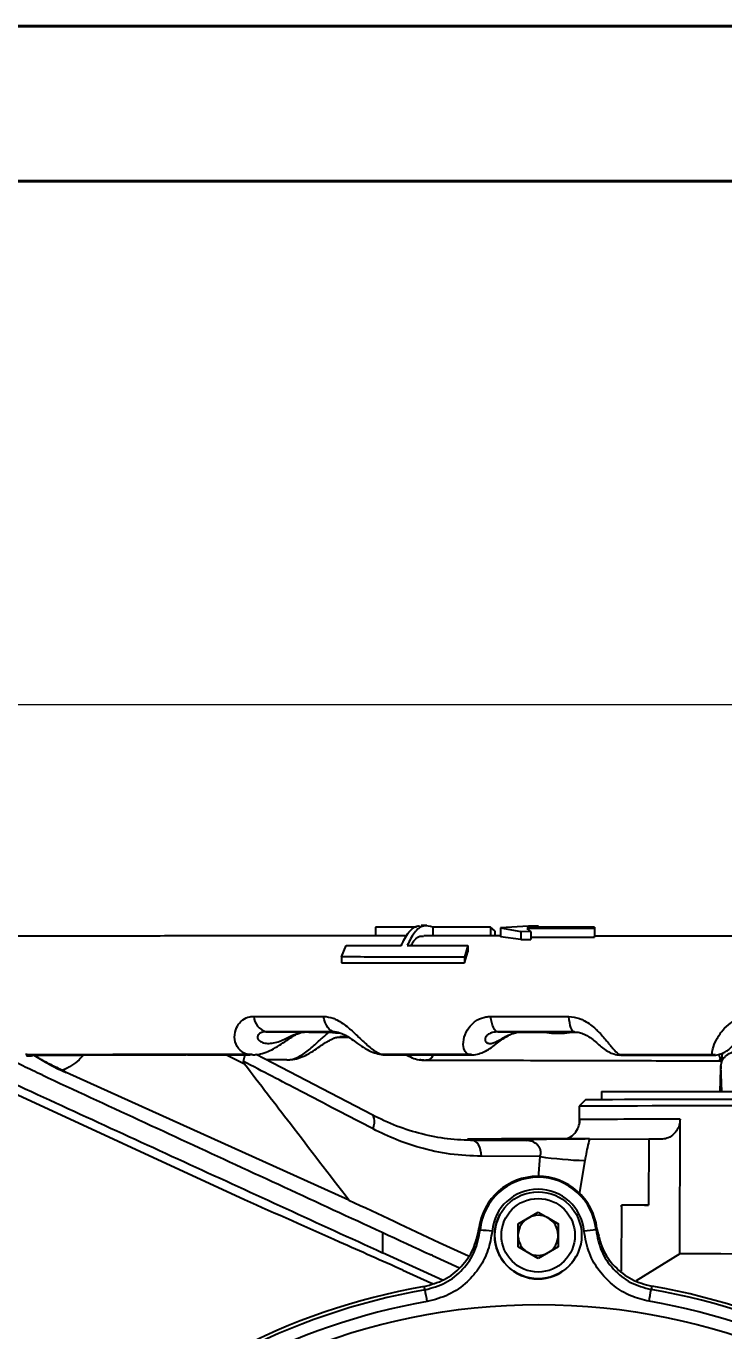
# Model space of a CAD drawing. Header units: millimetres. Extents: x 2451 to 4400, y 944 to 2322.
# Drawn here: x 2953.3 to 3057.7, y 2127.1 to 2322.4 of the extents above; entities that cross this region are included whole.
import ezdxf

# ---------------------------------------------------------------- set-up
doc = ezdxf.new("R2010")
doc.units = ezdxf.units.MM
for name, color, linetype, lineweight in [('AM_BOR', 7, 'Continuous', 50), ('标注', 3, 'Continuous', 13), ('粗实线', 7, 'Continuous', 40)]:
    doc.layers.add(name, color=color, linetype=linetype, lineweight=lineweight)
doc.styles.add('SLDTEXTSTYLE1', font='txt.shx', dxfattribs={"width": 0.7, "bigfont": 'gbcbig.shx'})
doc.dimstyles.new('SLDDIMSTYLE12$0', dxfattribs={"dimtxt": 12, "dimasz": 10, "dimexe": 0, "dimexo": 0.0625, "dimgap": 0.875, "dimtad": 1, "dimdec": 1, "dimlfac": 1.8, "dimrnd": 1e-09, "dimzin": 12, "dimdsep": 46, "dimtxsty": 'SLDTEXTSTYLE1', "dimcen": 0.09, "dimdle": 8.16, "dimclrd": 3, "dimclre": 3, "dimadec": 0, "dimazin": 3, "dimtfac": 1, "dimtdec": 1, "dimtofl": 0, "dimtmove": 0, "dimatfit": 3, "dimfxl": 0, "dimfrac": 2, "dimtolj": 1, "dimlwd": 5, "dimlwe": 5, "dimarcsym": 0})

# ---------------------------------------------------------------- blocks, each defined once
blk = doc.blocks.new('rA3')
at = {"layer": '粗实线'}
for p, q in [((753.384, 421.26), (333.384, 421.26)), ((748.384, 416.26), (358.384, 416.26))]:
    blk.add_line(p, q, dxfattribs=at)
blk = doc.blocks.new('*D53')
at = {"layer": 'Defpoints', "color": 0, "transparency": 16777216}
for p in [(3222.58, 2220.84), (2919.52, 2175.61), (3222.58, 2175.61)]:
    blk.add_point(p, dxfattribs=at)
at = {"layer": '标注', "color": 3, "lineweight": 5, "transparency": 16777216}
blk.add_line((2919.52, 2175.67), (2919.52, 2220.84), dxfattribs=at)
at = {"layer": '标注', "color": 3, "linetype": 'Continuous', "lineweight": 5, "transparency": 16777216}
for p, q in [((2929.52, 2220.84), (3212.58, 2220.84)), ((3222.58, 2175.67), (3222.58, 2220.84))]:
    blk.add_line(p, q, dxfattribs=at)
at = {"layer": '标注', "color": 3, "transparency": 16777216}
for points in [[(2929.52, 2222.51), (2929.52, 2219.17), (2919.52, 2220.84)], [(3212.58, 2222.51), (3212.58, 2219.17), (3222.58, 2220.84)]]:
    blk.add_solid(points, dxfattribs=at)
at = {"layer": '标注', "color": 0, "transparency": 16777216, "insert": (3071.05, 2226.72), "char_height": 10, "attachment_point": 5, "style": 'SLDTEXTSTYLE1'}
blk.add_mtext('\\A1;300', dxfattribs=at)

msp = doc.modelspace()

# ---------------------------------------------------------------- linework, layer by layer
at = {"color": 7, "linetype": 'Continuous', "lineweight": 25}
for p, q in [((3005.585, 2187.509), (3005.583, 2186.191)), ((3011.717, 2187.51), (3005.585, 2187.509)), ((3014.147, 2187.51), (3014.145, 2186.188)), ((3022.78, 2187.508), (3014.147, 2187.51)), ((3022.78, 2187.508), (3022.778, 2186.182)), ((3023.428, 2186.944), (3022.78, 2187.508)), ((3024.284, 2187.402), (3024.282, 2186.074)), ((3028.45, 2187.674), (3024.284, 2187.402)), ((3024.284, 2187.402), (3027.308, 2186.83)), ((3028.255, 2187.533), (3029.953, 2187.673)), ((3038.355, 2187.518), (3028.255, 2187.533)), ((3029.953, 2187.673), (3028.45, 2187.674)), ((3038.355, 2187.518), (3038.332, 2187.27)), ((3038.355, 2187.518), (3038.352, 2186.132)), ((3023.428, 2186.944), (3023.427, 2186.182)), ((3027.305, 2185.66), (3024.282, 2186.074)), ((3027.308, 2186.83), (3027.305, 2185.66)), ((3027.305, 2185.66), (3028.813, 2185.659)), ((3028.815, 2186.828), (3027.308, 2186.83)), ((3028.232, 2187.288), (3028.231, 2187.279)), ((3028.231, 2187.279), (3028.815, 2186.828)), ((3028.232, 2187.288), (3028.232, 2187.278)), ((3038.332, 2187.27), (3028.232, 2187.288)), ((3028.815, 2186.828), (3028.813, 2185.659)), ((3028.813, 2186.001), (3038.329, 2185.988)), ((3038.332, 2187.27), (3038.329, 2185.988)), ((3038.329, 2185.988), (3038.352, 2186.132)), ((3000.523, 2183.047), (3001.185, 2184.781)), ((3001.185, 2184.781), (3009.426, 2184.763)), ((3010.322, 2184.761), (3019.421, 2184.742)), ((3018.913, 2182.149), (3019.419, 2183.817)), ((3019.421, 2184.742), (3018.914, 2182.99)), ((3019.421, 2184.742), (3019.419, 2183.817)), ((3000.523, 2183.047), (3000.521, 2182.158)), ((3018.914, 2182.99), (3018.913, 2182.149)), ((2989.244, 2171.849), (2994.978, 2171.813)), ((2998.655, 2171.806), (2999.589, 2171.675)), ((2999.589, 2171.675), (3000.29, 2171.675)), ((3023.866, 2171.838), (3027.289, 2171.802)), ((3030.859, 2171.792), (3031.913, 2171.66)), ((3033.881, 2171.658), (3034.939, 2171.788)), ((3034.939, 2171.788), (3035.614, 2171.789)), ((3031.913, 2171.66), (3033.881, 2171.658)), ((2953.466, 2168.261), (2954.095, 2168.263)), ((2953.99, 2168.381), (2954.095, 2168.263)), ((2985.994, 2166.996), (2983.216, 2168.388)), ((2986.971, 2168.469), (2986.576, 2168.442)), ((2986.63, 2168.432), (2986.971, 2168.469)), ((2987.142, 2168.428), (2986.63, 2168.432)), ((3005.067, 2159.4), (2987.75, 2168.432)), ((3006.291, 2168.47), (3006.716, 2168.436)), ((3006.672, 2168.445), (3006.291, 2168.47)), ((3019.517, 2168.44), (3006.672, 2168.445)), ((3006.716, 2168.436), (3019.544, 2168.431)), ((3006.716, 2168.436), (3007.141, 2168.43)), ((3019.93, 2168.463), (3019.517, 2168.44)), ((3019.544, 2168.431), (3019.93, 2168.463)), ((3019.871, 2168.424), (3019.544, 2168.431)), ((3041.7, 2168.442), (3042.123, 2168.411)), ((3042.103, 2168.42), (3041.7, 2168.442)), ((3042.123, 2168.411), (3042.325, 2168.403)), ((3056.4, 2168.422), (3055.986, 2168.401)), ((3055.99, 2168.393), (3056.4, 2168.422)), ((3056.079, 2168.384), (3055.99, 2168.393)), ((3056.997, 2167.809), (3057.427, 2167.532)), ((3057.452, 2168.63), (3057.298, 2167.043)), ((2958.776, 2165.981), (2959.317, 2165.738)), ((2958.835, 2166.08), (2959.317, 2165.737)), ((2992.318, 2167.644), (2989.236, 2167.656)), ((3012.213, 2167.645), (3012.819, 2167.575)), ((3012.719, 2167.605), (3012.967, 2167.585)), ((3057.158, 2162.889), (3057.233, 2166.323)), ((3057.414, 2162.889), (3057.251, 2166.741)), ((2985.987, 2146.705), (2944.551, 2165.798)), ((3001.602, 2146.66), (2959.317, 2165.737)), ((3039.409, 2162.889), (3039.409, 2161.721)), ((3039.409, 2162.889), (3073.73, 2162.889)), ((3036.043, 2160.689), (3036.038, 2158.017)), ((3037.045, 2161.687), (3036.043, 2160.689)), ((3051.113, 2138.586), (3051.151, 2158.751)), ((3028.938, 2155.66), (3028.592, 2155.539)), ((3037.579, 2155.803), (3046.464, 2155.771)), ((3046.464, 2155.771), (3046.446, 2145.889)), ((3048.294, 2155.761), (3046.464, 2155.768)), ((3030.205, 2153.17), (3021.43, 2153.204)), ((3029.963, 2150.048), (3030.205, 2153.17)), ((3036.907, 2152.583), (3036.044, 2147.52)), ((3024.215, 2144.5), (3024.203, 2144.478)), ((3026.914, 2143.108), (3029.909, 2144.849)), ((3028.405, 2143.966), (3029.902, 2144.837)), ((3029.902, 2144.837), (3029.909, 2144.849)), ((3029.902, 2144.837), (3031.405, 2143.976)), ((3029.909, 2144.849), (3032.914, 2143.127)), ((3042.363, 2145.904), (3042.345, 2135.999)), ((3046.446, 2145.889), (3042.363, 2145.904)), ((3042.363, 2145.655), (3042.395, 2145.901)), ((3045.827, 2145.889), (3046.446, 2145.889)), ((3026.925, 2139.644), (3026.914, 2143.108)), ((3026.915, 2143.099), (3028.405, 2143.966)), ((3031.405, 2143.976), (3032.908, 2143.114)), ((3032.908, 2143.114), (3032.914, 2143.127)), ((3032.908, 2143.114), (3032.913, 2141.382)), ((3032.914, 2143.127), (3032.925, 2139.663)), ((3038.791, 2142.093), (3038.699, 2142.386)), ((3006.658, 2141.804), (3006.621, 2138.781)), ((3032.913, 2141.382), (3032.918, 2139.659)), ((3006.615, 2138.782), (3006.621, 2138.781)), ((3015.593, 2134.668), (3006.615, 2138.782)), ((3029.931, 2137.921), (3026.925, 2139.644)), ((3032.925, 2139.663), (3029.931, 2137.921)), ((3051.113, 2138.586), (3044.581, 2134.573)), ((3014.129, 2138.346), (3013.892, 2138.459)), ((3014.129, 2138.346), (3018.143, 2136.503)), ((3035.61, 2138.242), (3035.622, 2138.264)), ((3009.691, 2136.161), (3013.875, 2134.284)), ((3013.875, 2134.284), (3014.148, 2134.166))]:
    msp.add_line(p, q, dxfattribs=at)
at = {"color": 7, "linetype": 'Continuous', "lineweight": 25, "flags": 128}
for points in [[(2987.407, 2174.154), (2988.68, 2174.155), (2989.962, 2174.155), (2991.252, 2174.155), (2992.55, 2174.155), (2993.856, 2174.155), (2995.17, 2174.155), (2996.492, 2174.155), (2997.821, 2174.155)], [(2999.429, 2171.85), (2999.17, 2171.892), (2998.917, 2172.014), (2998.676, 2172.214), (2998.451, 2172.486), (2998.25, 2172.824), (2998.075, 2173.221), (2997.931, 2173.668), (2997.821, 2174.155)], [(3022.808, 2174.143), (3024.255, 2174.141), (3025.706, 2174.14), (3027.162, 2174.139), (3028.623, 2174.137), (3030.088, 2174.136), (3031.557, 2174.134), (3033.03, 2174.133), (3034.507, 2174.131)], [(3023.866, 2171.838), (3023.695, 2171.88), (3023.528, 2172.002), (3023.369, 2172.202), (3023.222, 2172.474), (3023.089, 2172.812), (3022.974, 2173.209), (3022.88, 2173.656), (3022.808, 2174.143)], [(3035.306, 2171.827), (3035.177, 2171.869), (3035.051, 2171.991), (3034.931, 2172.191), (3034.819, 2172.463), (3034.719, 2172.801), (3034.632, 2173.198), (3034.561, 2173.645), (3034.507, 2174.131)], [(2999.429, 2171.85), (2998.129, 2171.85), (2996.837, 2171.85), (2995.552, 2171.85), (2994.274, 2171.85), (2993.005, 2171.85), (2991.743, 2171.85), (2990.489, 2171.85), (2989.244, 2171.849)], [(2999.769, 2171.806), (2999.556, 2171.806), (2999.105, 2171.806), (2998.655, 2171.806)], [(3035.306, 2171.827), (3033.862, 2171.828), (3032.421, 2171.83), (3030.985, 2171.831), (3029.552, 2171.833), (3028.124, 2171.834), (3026.7, 2171.835), (3025.28, 2171.837), (3023.866, 2171.838)], [(3034.939, 2171.788), (3034.427, 2171.789), (3033.916, 2171.789), (3033.405, 2171.79), (3032.895, 2171.79), (3032.385, 2171.791), (3031.876, 2171.791), (3031.367, 2171.792), (3030.859, 2171.792)], [(3000.111, 2171.034), (3001.395, 2171.029), (3001.517, 2171.029)], [(3037.045, 2161.687), (3037.146, 2161.695), (3037.595, 2161.705), (3038.398, 2161.714), (3039.546, 2161.722), (3041.028, 2161.729), (3042.828, 2161.735), (3044.926, 2161.74), (3047.301, 2161.744), (3049.927, 2161.746), (3052.776, 2161.747), (3055.818, 2161.747), (3059.022, 2161.745)], [(3005.231, 2157.297), (3005.36, 2157.745), (3005.433, 2158.17), (3005.446, 2158.557), (3005.399, 2158.89), (3005.295, 2159.159), (3005.136, 2159.351), (3005.068, 2159.4)], [(3021.43, 2153.204), (3021.39, 2153.683), (3021.303, 2154.139), (3021.171, 2154.557), (3020.999, 2154.92), (3020.794, 2155.217), (3020.561, 2155.437), (3020.311, 2155.572), (3020.051, 2155.617)], [(3020.051, 2155.617), (3024.569, 2155.599), (3028.118, 2155.585)], [(3090.798, 2138.512), (3087.807, 2138.523), (3084.646, 2138.534), (3081.346, 2138.544), (3077.942, 2138.553), (3074.466, 2138.561), (3070.955, 2138.569), (3067.445, 2138.575), (3063.969, 2138.579), (3060.565, 2138.583), (3057.265, 2138.585), (3054.104, 2138.587), (3051.113, 2138.586)]]:
    msp.add_lwpolyline(points, dxfattribs=at)
at = {"color": 7, "linetype": 'Continuous', "lineweight": 25}
for centre, radius in [((3029.918, 2141.382), 6.5), ((3029.92, 2141.385), 5.5), ((3030.04, 2036.361), 94.663)]:
    msp.add_circle(centre, radius, dxfattribs=at)
for centre, radius, start, end in [((2989.868, 2174.232), 2.463, 181.79752, 255.31954), ((2955.024, 2168.262), 4.391, 328.71234, 330.20751), ((3062.728, -2240.137), 4400.906, 89.437263, 90.347418), ((3047.732, 1016.623), 1142.132, 89.828482, 90.580979), ((3031.531, 325.261), 1830.552, 90.06279, 90.380788), ((3028.132, 2159.983), 4.397, 269.81822, 288.45718), ((3037.908, 1143.979), 1011.79, 90.053772, 90.489809), ((3038.41, 2208.308), 55.746, 261.53533, 268.45492), ((3029.886, 2141.322), 8.89, 6.98978, 173.15629), ((3029.903, 2141.355), 8.712, 5.44582, 174.70024), ((3029.906, 2141.36), 6.912, 5.44581, 174.70025), ((3029.906, 2141.36), 6.5, 151.3368, 331.33626), ((3029.913, 2141.373), 3, 60.17996, 120.17977), ((3029.913, 2141.373), 3, 120.17983, 176.28902), ((3029.913, 2141.373), 3, 0.18027, 60.1801), ((3009.366, 1999.517), 143.134, 84.52468, 85.24612), ((3029.913, 2141.373), 3, 184.0714, 234.57725), ((3029.913, 2141.373), 3, 304.20958, 0.18019), ((3052.101, 1986.01), 156.756, 94.94999, 95.60651), ((3029.913, 2141.373), 3, 245.78281, 296.15006), ((3030.019, 2036.324), 98.896, 99.98751, 170.15867), ((3030.037, 2036.356), 98.356, 99.97048, 170.17569), ((2792.598, 2093.083), 224.035, 9.86368, 10.32216), ((2620.641, 2205.677), 432.286, 350.12012, 350.3576), ((3030.037, 2036.355), 98.358, 9.97103, 80.17554), ((3030.019, 2036.322), 98.897, 9.98805, 80.15852), ((3030.04, 2036.361), 96.559, 99.97048, 170.17569), ((3030.04, 2036.36), 96.56, 9.97103, 80.17554)]:
    msp.add_arc(centre, radius, start, end, dxfattribs=at)
for points, knots in [([(3009.426, 2184.763), (3009.798, 2185.481), (3010.542, 2186.915), (3011.642, 2187.782), (3012.268, 2187.653), (3012.419, 2187.622)], [0, 0, 0, 0, 0.4313555, 0.8627449, 1, 1, 1, 1]), ([(3014.147, 2187.51), (3013.678, 2187.637), (3012.741, 2187.893), (3011.373, 2186.872), (3010.665, 2185.451), (3010.322, 2184.761)], [0, 0, 0, 0, 0.33986485, 0.6797489, 1, 1, 1, 1]), ([(3013.277, 2187.737), (3013.087, 2187.737), (3012.798, 2187.737), (3012.518, 2187.738), (3012.422, 2187.738)], [0, 0, 0, 0, 0.65710105, 1, 1, 1, 1]), ([(3010.267, 2186.19), (3008.93, 2186.19), (3005.566, 2186.192), (3000.336, 2186.192), (2994.575, 2186.192), (2988.987, 2186.191), (2983.579, 2186.189), (2978.365, 2186.185), (2973.356, 2186.18), (2968.563, 2186.175), (2963.995, 2186.168), (2959.665, 2186.16), (2955.58, 2186.15), (2951.749, 2186.14), (2948.182, 2186.129), (2944.886, 2186.117), (2941.867, 2186.103), (2939.132, 2186.089), (2936.686, 2186.074), (2934.533, 2186.058), (2932.677, 2186.041), (2931.116, 2186.022), (2929.849, 2186.003), (2928.844, 2185.981), (2928.273, 2185.963), (2927.793, 2185.934), (2927.446, 2185.905), (2927.015, 2185.85), (2926.527, 2185.766), (2925.872, 2185.61), (2925.031, 2185.333), (2924.042, 2184.879), (2922.978, 2184.205), (2921.936, 2183.303), (2920.994, 2182.18), (2920.222, 2180.859), (2919.679, 2179.39), (2919.387, 2177.78), (2919.413, 2176.133), (2919.642, 2174.792), (2919.939, 2174.081), (2920.028, 2173.866)], [0, 0, 0, 0, 0.0252653, 0.0635505, 0.1018364, 0.1401233, 0.1784113, 0.2167006, 0.2549916, 0.2932847, 0.3315803, 0.3698791, 0.408182, 0.4464903, 0.4848055, 0.5231303, 0.5614682, 0.599825, 0.6382099, 0.6766386, 0.7151397, 0.7537706, 0.7926615, 0.8321702, 0.8736933, 0.8884551, 0.8992542, 0.905115, 0.9100083, 0.9147637, 0.9200745, 0.9266107, 0.9339412, 0.9418298, 0.9502367, 0.9589809, 0.9679166, 0.9769513, 0.9868173, 0.9960214, 1, 1, 1, 1]), ([(3010.907, 2184.76), (3011.048, 2185.004), (3011.522, 2185.822), (3012.211, 2186.275), (3012.702, 2186.129), (3012.789, 2186.103)], [0, 0, 0, 0, 0.2592803, 0.8686026, 1, 1, 1, 1]), ([(3024.282, 2186.181), (3022.349, 2186.183), (3018.466, 2186.186), (3014.689, 2186.188), (3012.792, 2186.189)], [0, 0, 0, 0, 0.4976188, 1, 1, 1, 1]), ([(3067.793, 2186.124), (3066.615, 2186.126), (3063.201, 2186.133), (3057.558, 2186.142), (3050.889, 2186.152), (3044.475, 2186.161), (3040.321, 2186.165), (3038.352, 2186.168)], [0, 0, 0, 0, 0.118831, 0.3446699, 0.5705243, 0.7963793, 1, 1, 1, 1]), ([(3000.521, 2182.158), (3003.166, 2182.157), (3008.465, 2182.155), (3014.671, 2182.152), (3018.186, 2182.149), (3018.913, 2182.149)], [0, 0, 0, 0, 0.4414628, 0.8844871, 1, 1, 1, 1]), ([(3018.914, 2182.99), (3015.787, 2182.999), (3009.518, 2183.017), (3003.526, 2183.037), (3000.523, 2183.047)], [0, 0, 0, 0, 0.4988716, 1, 1, 1, 1]), ([(2986.576, 2168.442), (2986.435, 2168.478), (2985.858, 2168.623), (2985.009, 2169.268), (2984.433, 2170.595), (2984.544, 2172.049), (2985.112, 2173.073), (2985.854, 2173.749), (2986.588, 2174.103), (2987.199, 2174.141), (2987.407, 2174.154)], [0, 0, 0, 0, 0.0622967, 0.2544254, 0.4482378, 0.6229599, 0.7582503, 0.8249276, 0.9404672, 1, 1, 1, 1]), ([(2997.821, 2174.155), (2998.31, 2174.098), (2998.978, 2174.02), (3000.245, 2173.434), (3001.122, 2172.803), (3002.325, 2171.766), (3003.521, 2170.595), (3004.972, 2169.269), (3006.014, 2168.627), (3006.545, 2168.48), (3006.672, 2168.445)], [0, 0, 0, 0, 0.1281763, 0.1753176, 0.3410351, 0.3773525, 0.5525415, 0.7468717, 0.9395136, 1, 1, 1, 1]), ([(3019.517, 2168.44), (3019.442, 2168.475), (3019.123, 2168.622), (3018.725, 2169.262), (3018.671, 2170.589), (3019.196, 2172.042), (3020.037, 2173.064), (3020.988, 2173.739), (3021.87, 2174.092), (3022.57, 2174.13), (3022.808, 2174.143)], [0, 0, 0, 0, 0.0596207, 0.2522975, 0.446663, 0.6218836, 0.7575601, 0.8244278, 0.9402973, 1, 1, 1, 1]), ([(3034.507, 2174.131), (3035.042, 2174.074), (3035.774, 2173.995), (3037.1, 2173.408), (3037.972, 2172.776), (3039.091, 2171.739), (3040.111, 2170.567), (3041.149, 2169.241), (3041.766, 2168.602), (3042.039, 2168.454), (3042.103, 2168.42)], [0, 0, 0, 0, 0.128421, 0.1756524, 0.3416863, 0.3780729, 0.5535965, 0.748298, 0.9413079, 1, 1, 1, 1]), ([(3055.986, 2168.401), (3055.975, 2168.435), (3055.929, 2168.583), (3056.003, 2169.22), (3056.474, 2170.545), (3057.379, 2171.997), (3058.436, 2173.018), (3059.531, 2173.692), (3060.501, 2174.044), (3061.242, 2174.081), (3061.494, 2174.094)], [0, 0, 0, 0, 0.0583818, 0.2513124, 0.4459339, 0.6213853, 0.7572406, 0.8241965, 0.9402186, 1, 1, 1, 1]), ([(2987.149, 2168.42), (2987.365, 2168.417), (2987.972, 2168.41), (2988.956, 2168.667), (2990.096, 2169.135), (2991.181, 2169.778), (2992.177, 2170.462), (2993.043, 2171.05), (2993.771, 2171.473), (2994.37, 2171.721), (2994.761, 2171.809), (2994.911, 2171.804), (2994.966, 2171.802)], [0, 0, 0, 0, 0.0721517, 0.2027619, 0.3390091, 0.4868487, 0.615839, 0.7146405, 0.8003449, 0.8753462, 0.9540131, 1, 1, 1, 1]), ([(2989.244, 2171.849), (2989.017, 2171.832), (2988.724, 2171.808), (2988.322, 2171.647), (2988.086, 2171.47), (2987.9, 2171.151), (2987.938, 2170.751), (2988.355, 2170.362), (2989.03, 2170.127), (2989.86, 2170.084), (2990.762, 2170.245), (2991.663, 2170.574), (2992.536, 2171.004), (2993.399, 2171.436), (2994.225, 2171.754), (2994.735, 2171.794), (2994.978, 2171.813)], [0, 0, 0, 0, 0.0591791, 0.0764013, 0.1316864, 0.1593118, 0.2338149, 0.3262968, 0.4271999, 0.5353964, 0.6422077, 0.7354359, 0.8101889, 0.8743352, 0.9403133, 1, 1, 1, 1]), ([(2992.318, 2167.644), (2992.502, 2167.648), (2993.149, 2167.664), (2994.358, 2168.155), (2995.895, 2169.303), (2997.291, 2170.649), (2998.24, 2171.462), (2998.641, 2171.806)], [0, 0, 0, 0, 0.1041654, 0.3666325, 0.6152963, 0.8372337, 1, 1, 1, 1]), ([(2994.978, 2171.813), (2994.982, 2171.813), (2995.782, 2171.811), (2997.047, 2171.808), (2998.246, 2171.807), (2998.655, 2171.806)], [0, 0, 0, 0, 0.0030332, 0.6591977, 1, 1, 1, 1]), ([(2999.459, 2171.846), (2999.622, 2171.836), (2999.931, 2171.816), (3000.57, 2171.6), (3001.288, 2171.23), (3002.092, 2170.699), (3003.013, 2170.028), (3004.02, 2169.344), (3005.082, 2168.773), (3005.848, 2168.576), (3006.202, 2168.485)], [0, 0, 0, 0, 0.0957374, 0.1825999, 0.2753193, 0.3783206, 0.5134018, 0.6901592, 0.8568644, 1, 1, 1, 1]), ([(3019.87, 2168.412), (3020.036, 2168.408), (3020.52, 2168.397), (3021.28, 2168.604), (3022.109, 2168.961), (3022.953, 2169.489), (3023.753, 2170.103), (3024.598, 2170.751), (3025.397, 2171.271), (3026.169, 2171.619), (3026.797, 2171.789), (3027.14, 2171.783), (3027.275, 2171.781)], [0, 0, 0, 0, 0.0575339, 0.1672275, 0.2771777, 0.4005865, 0.5572209, 0.6751997, 0.7782707, 0.8614971, 0.9456019, 1, 1, 1, 1]), ([(3023.866, 2171.838), (3023.605, 2171.82), (3023.269, 2171.797), (3022.767, 2171.636), (3022.442, 2171.46), (3022.098, 2171.141), (3021.917, 2170.742), (3022.03, 2170.354), (3022.366, 2170.118), (3022.852, 2170.076), (3023.435, 2170.236), (3024.083, 2170.566), (3024.795, 2170.995), (3025.597, 2171.426), (3026.45, 2171.743), (3027.019, 2171.783), (3027.289, 2171.802)], [0, 0, 0, 0, 0.059179, 0.0764013, 0.1316861, 0.1593116, 0.2338145, 0.3262961, 0.427199, 0.5353953, 0.6422067, 0.7354351, 0.8101884, 0.8743349, 0.9403131, 1, 1, 1, 1]), ([(3027.289, 2171.802), (3027.292, 2171.802), (3028.02, 2171.799), (3029.192, 2171.795), (3030.433, 2171.793), (3030.859, 2171.792)], [0, 0, 0, 0, 0.0030352, 0.6570425, 1, 1, 1, 1]), ([(3035.375, 2171.816), (3035.607, 2171.801), (3036.08, 2171.77), (3036.836, 2171.495), (3037.604, 2171.066), (3038.336, 2170.498), (3039.007, 2169.895), (3039.659, 2169.335), (3040.411, 2168.829), (3041.242, 2168.502), (3041.89, 2168.342), (3042.259, 2168.377), (3042.32, 2168.382)], [0, 0, 0, 0, 0.0825116, 0.1683559, 0.2551297, 0.3692442, 0.5096773, 0.6541324, 0.7742351, 0.8752122, 0.9797226, 1, 1, 1, 1]), ([(2992.418, 2167.665), (2992.689, 2167.668), (2993.339, 2167.675), (2994.34, 2167.958), (2995.434, 2168.44), (2996.477, 2169.086), (2997.445, 2169.765), (2998.295, 2170.34), (2999.025, 2170.752), (2999.636, 2170.989), (3000.038, 2171.071), (3000.197, 2171.06), (3000.245, 2171.057)], [0, 0, 0, 0, 0.0911721, 0.2184914, 0.3524129, 0.5010365, 0.6281753, 0.7255586, 0.8099745, 0.8858805, 0.9652981, 1, 1, 1, 1]), ([(3001.51, 2171.068), (3001.096, 2171.068), (3000.678, 2171.069), (3000.274, 2171.069), (3000.27, 2171.069)], [0, 0, 0, 0, 0.9909821, 1, 1, 1, 1]), ([(3056.073, 2168.347), (3056.08, 2168.346), (3056.355, 2168.313), (3056.876, 2168.422), (3057.564, 2168.642), (3058.118, 2168.96), (3058.532, 2169.285), (3058.837, 2169.579), (3059.162, 2169.924), (3059.505, 2170.311), (3060.03, 2170.795), (3060.529, 2171.185), (3060.891, 2171.337), (3060.975, 2171.372)], [0, 0, 0, 0, 0.0030537, 0.1087852, 0.2046791, 0.2923967, 0.3693117, 0.4447578, 0.5418397, 0.7076295, 0.8426958, 0.9632761, 1, 1, 1, 1]), ([(2953.844, 2168.392), (2953.823, 2168.394), (2953.719, 2168.402), (2953.535, 2168.416), (2953.354, 2168.425), (2953.272, 2168.425), (2953.241, 2168.426)], [0, 0, 0, 0, 0.0879745, 0.4367096, 0.7861811, 1, 1, 1, 1]), ([(2953.323, 2168.305), (2953.413, 2168.31), (2953.568, 2168.318), (2953.761, 2168.37), (2953.844, 2168.392)], [0, 0, 0, 0, 0.5731343, 1, 1, 1, 1]), ([(2986.576, 2168.442), (2982.902, 2168.439), (2975.518, 2168.434), (2966.662, 2168.421), (2959.437, 2168.407), (2955.711, 2168.397), (2953.844, 2168.392)], [0, 0, 0, 0, 0.2970422, 0.5969281, 0.7980268, 1, 1, 1, 1]), ([(2953.99, 2168.381), (2955.518, 2168.385), (2958.58, 2168.393), (2964.469, 2168.406), (2971.77, 2168.418), (2979.543, 2168.427), (2984.677, 2168.431), (2986.63, 2168.432)], [0, 0, 0, 0, 0.1665134, 0.3335205, 0.5873875, 0.8430166, 1, 1, 1, 1]), ([(2954.482, 2168.353), (2954.364, 2168.358), (2954.204, 2168.365), (2954.035, 2168.377), (2953.99, 2168.381)], [0, 0, 0, 0, 0.73133, 1, 1, 1, 1]), ([(2954.095, 2168.263), (2954.159, 2168.277), (2954.286, 2168.303), (2954.417, 2168.336), (2954.482, 2168.353)], [0, 0, 0, 0, 0.50678567, 1, 1, 1, 1]), ([(2972.722, 2168.387), (2971.405, 2168.385), (2967.992, 2168.381), (2962.905, 2168.372), (2958.166, 2168.362), (2955.478, 2168.355), (2954.482, 2168.353)], [0, 0, 0, 0, 0.1951736, 0.5060087, 0.8168438, 1, 1, 1, 1]), ([(2954.501, 2168.352), (2955.271, 2168.354), (2957.774, 2168.361), (2962.321, 2168.371), (2968.309, 2168.381), (2973.304, 2168.388), (2976.404, 2168.391), (2977.259, 2168.392)], [0, 0, 0, 0, 0.1164578, 0.3784396, 0.641449, 0.9011646, 1, 1, 1, 1]), ([(2954.501, 2168.352), (2955.125, 2167.949), (2956.321, 2167.175), (2957.982, 2166.368), (2958.776, 2165.981)], [0, 0, 0, 0, 0.5213355, 1, 1, 1, 1]), ([(2954.524, 2168.352), (2954.759, 2168.204), (2955.501, 2167.736), (2956.835, 2167.012), (2958.185, 2166.383), (2958.835, 2166.08)], [0, 0, 0, 0, 0.1939618, 0.6121887, 1, 1, 1, 1]), ([(2961.902, 2168.37), (2961.689, 2168.124), (2960.825, 2167.124), (2959.69, 2166.529), (2958.835, 2166.08)], [0, 0, 0, 0, 0.2463665, 1, 1, 1, 1]), ([(2977.487, 2168.384), (2978.639, 2168.385), (2981.485, 2168.387), (2984.603, 2168.389), (2986.606, 2168.39), (2986.776, 2168.39)], [0, 0, 0, 0, 0.3839476, 0.947673, 1, 1, 1, 1]), ([(2985.831, 2167.414), (2985.919, 2167.704), (2986.03, 2168.071), (2986.042, 2168.377), (2986.045, 2168.442)], [0, 0, 0, 0, 0.7898752, 1, 1, 1, 1]), ([(3006.202, 2168.485), (3006.21, 2168.483), (3006.495, 2168.398), (3006.807, 2168.403), (3007.11, 2168.409)], [0, 0, 0, 0, 0.0287298, 1, 1, 1, 1]), ([(3007.141, 2168.391), (3007.837, 2168.391), (3010.521, 2168.39), (3014.763, 2168.388), (3018.36, 2168.386), (3019.87, 2168.385)], [0, 0, 0, 0, 0.1687514, 0.6508369, 1, 1, 1, 1]), ([(3010.115, 2168.444), (3010.43, 2168.274), (3011.046, 2167.939), (3011.936, 2167.64), (3012.512, 2167.614), (3012.719, 2167.605)], [0, 0, 0, 0, 0.39966207, 0.78385795, 1, 1, 1, 1]), ([(3014.186, 2168.388), (3014.167, 2168.323), (3014.027, 2167.841), (3013.518, 2167.604), (3013.042, 2167.577), (3012.91, 2167.569)], [0, 0, 0, 0, 0.1008878, 0.7498055, 1, 1, 1, 1]), ([(3055.986, 2168.401), (3053.851, 2168.404), (3049.197, 2168.411), (3044.594, 2168.417), (3042.103, 2168.42)], [0, 0, 0, 0, 0.458701, 1, 1, 1, 1]), ([(3042.123, 2168.411), (3043.087, 2168.41), (3047.675, 2168.405), (3052.321, 2168.398), (3055.99, 2168.393)], [0, 0, 0, 0, 0.2101504, 1, 1, 1, 1]), ([(3042.325, 2168.363), (3044.049, 2168.361), (3047.968, 2168.356), (3052.565, 2168.349), (3055.436, 2168.345), (3056.079, 2168.344)], [0, 0, 0, 0, 0.37879018, 0.86086794, 1, 1, 1, 1]), ([(3056.945, 2168.458), (3057.03, 2168.13), (3057.122, 2167.779), (3057.207, 2167.709), (3057.212, 2167.704)], [0, 0, 0, 0, 0.9339778, 1, 1, 1, 1]), ([(3057.251, 2166.741), (3057.308, 2167.027), (3057.395, 2167.468), (3057.747, 2167.985), (3058.201, 2168.436), (3058.827, 2168.788), (3059.357, 2168.861), (3059.562, 2168.889)], [0, 0, 0, 0, 0.26378762, 0.40598781, 0.55150775, 0.82666039, 1, 1, 1, 1]), ([(2955.714, 2165.379), (2954.744, 2165.832), (2953.5, 2166.414), (2952.312, 2166.995), (2952.05, 2167.124)], [0, 0, 0, 0, 0.7792531, 1, 1, 1, 1]), ([(2985.831, 2167.414), (2985.827, 2167.402), (2985.82, 2167.377), (2985.822, 2167.316), (2985.863, 2167.174), (2985.938, 2167.072), (2985.994, 2166.996)], [0, 0, 0, 0, 0.0824935, 0.1705882, 0.3803725, 1, 1, 1, 1]), ([(3005.231, 2157.297), (3001.609, 2159.184), (2995.141, 2162.554), (2988.675, 2165.929), (2985.831, 2167.414)], [0, 0, 0, 0, 0.56, 1, 1, 1, 1]), ([(3001.602, 2146.66), (2998.685, 2150.453), (2993.477, 2157.226), (2988.28, 2164.011), (2985.994, 2166.996)], [0, 0, 0, 0, 0.5600021, 1, 1, 1, 1]), ([(3012.91, 2167.569), (3012.717, 2167.579), (3012.487, 2167.591), (3012.25, 2167.637), (3012.213, 2167.645)], [0, 0, 0, 0, 0.8413532, 1, 1, 1, 1]), ([(3057.5, 2167.448), (3055.66, 2167.452), (3049.889, 2167.465), (3040.243, 2167.489), (3029.838, 2167.517), (3020.712, 2167.544), (3015.514, 2167.561), (3012.91, 2167.569)], [0, 0, 0, 0, 0.1199161, 0.3761653, 0.6341936, 0.816777, 1, 1, 1, 1]), ([(3057.251, 2166.741), (3057.25, 2166.729), (3057.248, 2166.703), (3057.244, 2166.642), (3057.238, 2166.501), (3057.235, 2166.399), (3057.233, 2166.323)], [0, 0, 0, 0, 0.0824935, 0.1705882, 0.3803725, 1, 1, 1, 1]), ([(2948.634, 2165.409), (2958.365, 2160.935), (2977.691, 2152.05), (2997.023, 2143.184), (3006.621, 2138.781)], [0, 0, 0, 0, 0.50351983, 1, 1, 1, 1]), ([(2955.714, 2165.379), (2965.363, 2160.91), (2984.753, 2151.929), (3004.149, 2142.963), (3013.892, 2138.459)], [0, 0, 0, 0, 0.4976728, 1, 1, 1, 1]), ([(3020.297, 2155.577), (3018.99, 2155.624), (3016.387, 2155.719), (3012.519, 2156.478), (3008.719, 2157.647), (3006.287, 2158.815), (3005.067, 2159.4)], [0, 0, 0, 0, 0.2515179, 0.5009364, 0.7498894, 1, 1, 1, 1]), ([(3033.806, 2155.806), (3033.975, 2155.828), (3034.486, 2155.897), (3035.23, 2156.424), (3035.875, 2157.277), (3036.128, 2158.103), (3036.146, 2158.572), (3036.151, 2158.697)], [0, 0, 0, 0, 0.1355562, 0.4103148, 0.67391, 0.913218, 1, 1, 1, 1]), ([(3051.151, 2158.751), (3051.123, 2158.437), (3051.066, 2157.81), (3050.638, 2156.968), (3049.999, 2156.293), (3049.186, 2155.843), (3048.586, 2155.788), (3048.294, 2155.761)], [0, 0, 0, 0, 0.190511, 0.3807243, 0.5789225, 0.7952783, 1, 1, 1, 1]), ([(3021.43, 2153.204), (3019.874, 2153.272), (3016.775, 2153.408), (3012.506, 2154.357), (3008.646, 2155.639), (3006.372, 2156.743), (3005.231, 2157.297)], [0, 0, 0, 0, 0.2815396, 0.5608619, 0.7796518, 1, 1, 1, 1]), ([(3030.205, 2153.17), (3030.253, 2153.328), (3030.347, 2153.637), (3030.311, 2154.112), (3030.138, 2154.54), (3029.749, 2155.034), (3029.052, 2155.482), (3028.433, 2155.55), (3028.118, 2155.585)], [0, 0, 0, 0, 0.1251651, 0.2440023, 0.362149, 0.4834229, 0.7377951, 1, 1, 1, 1]), ([(3037.579, 2155.803), (3037.241, 2155.803), (3036.026, 2155.803), (3034.068, 2155.805), (3032.124, 2155.808), (3030.891, 2155.81), (3030.134, 2155.812), (3029.698, 2155.812), (3029.572, 2155.812), (3029.525, 2155.812)], [0, 0, 0, 0, 0.13772, 0.4960856, 0.7059806, 0.8342591, 0.9369967, 0.9760494, 1, 1, 1, 1]), ([(3037.579, 2155.803), (3037.381, 2154.961), (3037.131, 2153.894), (3036.946, 2152.811), (3036.907, 2152.583)], [0, 0, 0, 0, 0.7895012, 1, 1, 1, 1]), ([(3009.691, 2136.161), (3006.534, 2137.56), (2998.629, 2141.062), (2990.731, 2144.588), (2985.987, 2146.705)], [0, 0, 0, 0, 0.3994634, 1, 1, 1, 1]), ([(3001.602, 2146.66), (3006.104, 2144.545), (3012.059, 2141.747), (3018.021, 2138.965), (3019.476, 2138.287)], [0, 0, 0, 0, 0.7560304, 1, 1, 1, 1]), ([(3012.867, 2133.72), (3013.899, 2134.003), (3015.96, 2134.567), (3018.502, 2136.589), (3020.38, 2139.241), (3020.832, 2141.334), (3021.058, 2142.382)], [0, 0, 0, 0, 0.2500466, 0.4994486, 0.7493959, 1, 1, 1, 1]), ([(3021.058, 2142.382), (3021.09, 2142.34), (3021.146, 2142.265), (3021.203, 2142.192), (3021.229, 2142.159)], [0, 0, 0, 0, 0.56, 1, 1, 1, 1]), ([(3038.576, 2142.181), (3038.601, 2142.223), (3038.647, 2142.296), (3038.691, 2142.371), (3038.71, 2142.404)], [0, 0, 0, 0, 0.56, 1, 1, 1, 1]), ([(3038.71, 2142.404), (3038.938, 2141.359), (3039.392, 2139.271), (3041.274, 2136.625), (3043.822, 2134.607), (3045.889, 2134.045), (3046.923, 2133.764)], [0, 0, 0, 0, 0.2500652, 0.4994456, 0.7493864, 1, 1, 1, 1]), ([(3013.007, 2133.227), (3014.06, 2133.517), (3016.165, 2134.098), (3018.743, 2136.191), (3020.617, 2138.935), (3021.025, 2141.084), (3021.229, 2142.159)], [0, 0, 0, 0, 0.2497435, 0.4995348, 0.7496229, 1, 1, 1, 1]), ([(3023.024, 2141.999), (3022.867, 2141.049), (3022.554, 2139.154), (3021.236, 2136.555), (3019.271, 2134.226), (3016.604, 2132.326), (3014.417, 2131.75), (3013.321, 2131.462)], [0, 0, 0, 0, 0.1872716, 0.3736538, 0.5608014, 0.7799695, 1, 1, 1, 1]), ([(3046.516, 2131.504), (3045.582, 2131.735), (3043.718, 2132.198), (3041.233, 2133.72), (3039.068, 2135.865), (3037.389, 2138.675), (3036.988, 2140.901), (3036.787, 2142.016)], [0, 0, 0, 0, 0.1872812, 0.3736777, 0.5607984, 0.7799545, 1, 1, 1, 1]), ([(3038.576, 2142.181), (3038.781, 2141.109), (3039.193, 2138.964), (3041.071, 2136.225), (3043.655, 2134.135), (3045.765, 2133.558), (3046.82, 2133.27)], [0, 0, 0, 0, 0.2498556, 0.4996698, 0.7497111, 1, 1, 1, 1]), ([(3013.007, 2133.227), (3012.98, 2133.319), (3012.932, 2133.483), (3012.887, 2133.648), (3012.867, 2133.72)], [0, 0, 0, 0, 0.56, 1, 1, 1, 1]), ([(3046.923, 2133.764), (3046.905, 2133.671), (3046.872, 2133.506), (3046.836, 2133.342), (3046.82, 2133.27)], [0, 0, 0, 0, 0.56, 1, 1, 1, 1])]:
    msp.add_open_spline(points, degree=3, knots=knots, dxfattribs=at)

# ---------------------------------------------------------------- block references
at = {"layer": 'AM_BOR', "xscale": 4.640625, "yscale": 4.640625, "zscale": 4.640625}
msp.add_blockref('rA3', (903.986, 367.459), dxfattribs=at)

# ---------------------------------------------------------------- dimensions: what is measured, and where the dimension line sits
at = {"layer": '标注'}
dim = msp.add_linear_dim(base=(3222.583, 2220.841), p1=(2919.519, 2175.607), p2=(3222.583, 2175.607), text='300', dimstyle='SLDDIMSTYLE12$0', override={"dimtxt": 10, "dimtdec": 3, "dimtzin": 0}, dxfattribs=at)
dim.commit()
dim.dimension.update_dxf_attribs({"geometry": '*D53', "text_midpoint": (3071.051, 2226.716)})

doc.saveas('drawing.dxf')
